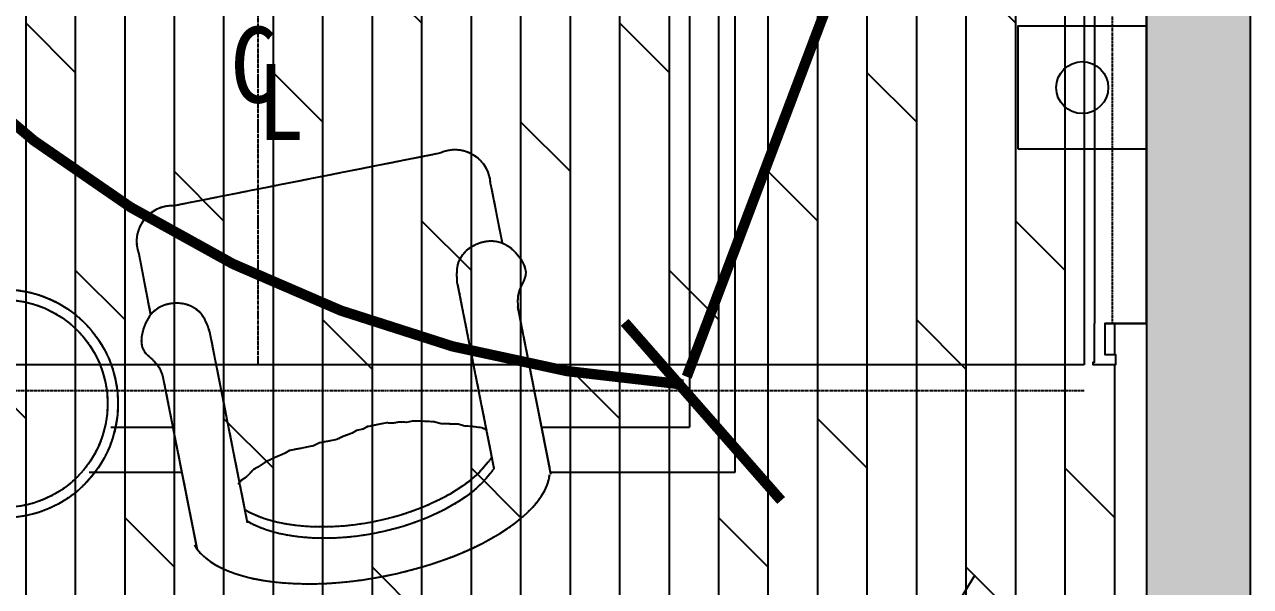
# Model space of a CAD drawing. Extents: x 675652 to 685374, y -153857 to -143837.
# Drawn here: x 676992 to 679352, y -151704 to -150621 of the extents above; entities that cross this region are included whole.
import ezdxf

# ---------------------------------------------------------------- set-up
doc = ezdxf.new("R2010")
doc.units = 0
doc.header["$LTSCALE"] = 10
doc.header["$MEASUREMENT"] = 0
doc.linetypes.add('DASH', pattern=[0.35, 0.25, -0.1])
doc.linetypes.add('DOTE', pattern=[2.42, 2, -0.2, 0.02, -0.2])
for name, color, linetype in [('A-WALL', 7, 'Continuous'), ('A-WALL-HATH', 9, 'Continuous'), ('A-地面线', 3, 'Continuous'), ('A-天花尺寸', 3, 'Continuous'), ('A-天花线', 4, 'Continuous'), ('A-完成面', 6, 'Continuous'), ('A-家具', 42, 'Continuous'), ('A-强弱电', 3, 'Continuous'), ('A-灯具', 2, 'Continuous'), ('A-灯具开关控制', 153, 'Continuous'), ('A-虚线家具', 8, 'Continuous'), ('AA$0$A-WALL', 7, 'Continuous')]:
    doc.layers.add(name, color=color, linetype=linetype)
doc.styles.add('DIM_FONT', font='SIMPLEX.shx', dxfattribs={"width": 0.8})
doc.styles.add('标注', font='simhei.ttf')

# ---------------------------------------------------------------- blocks, each defined once
blk = doc.blocks.new('5698sds')
at = {"layer": 'A-虚线家具', "linetype": 'DASH'}
for p, q in [((677791.4, -165395.6), (677279.4, -165496.9)), ((677889.1, -165455), (677911.2, -165568.3)), ((677211.7, -165589.1), (677234.5, -165706.6)), ((677825, -165646.1), (677895.5, -166002.5)), ((677229.5, -165681), (677234.5, -165706.6)), ((678005.3, -166014), (677941.6, -165691.6)), ((677421.4, -166107.4), (677348.8, -165740.3)), ((677258.3, -165826.7), (677322.1, -166149.2)), ((677664.2, -165919.8), (677651.9, -165922.2)), ((677688.7, -165915), (677664.2, -165919.8)), ((677701.6, -165915.7), (677688.7, -165915)), ((677713.8, -165913.3), (677701.6, -165915.7)), ((677726.7, -165914), (677713.8, -165913.3)), ((677739, -165911.6), (677726.7, -165914)), ((677754.9, -165911.7), (677739, -165911.6)), ((677767.8, -165912.4), (677754.9, -165911.7)), ((677780.7, -165913.1), (677767.8, -165912.4)), ((677794.2, -165917), (677780.7, -165913.1)), ((677810.1, -165917.1), (677794.2, -165917)), ((677826, -165917.2), (677810.1, -165917.1)), ((677839.5, -165921.1), (677826, -165917.2)), ((677852.4, -165921.8), (677839.5, -165921.1)), ((677872, -165924.5), (677852.4, -165921.8)), ((677604.8, -165941.4), (677593.2, -165947)), ((677622.6, -165934.6), (677604.8, -165941.4)), ((677631.1, -165929.6), (677622.6, -165934.6)), ((677643.4, -165927.2), (677631.1, -165929.6)), ((677651.9, -165922.2), (677643.4, -165927.2)), ((677882.5, -165929), (677872, -165924.5)), ((677501.9, -165968.3), (677493.3, -165973.3)), ((677520.3, -165964.7), (677501.9, -165968.3)), ((677535.6, -165961.6), (677520.3, -165964.7)), ((677547.9, -165959.2), (677535.6, -165961.6)), ((677559.5, -165953.6), (677547.9, -165959.2)), ((677574.8, -165950.6), (677559.5, -165953.6)), ((677593.2, -165947), (677574.8, -165950.6)), ((677455.4, -165990.6), (677441.3, -165999.9)), ((677467, -165985), (677455.4, -165990.6)), ((677478.6, -165979.4), (677467, -165985)), ((677493.3, -165973.3), (677478.6, -165979.4)), ((677884.2, -165990.6), (677876.3, -166000.2)), ((677885.2, -165989.3), (677884.2, -165990.6)), ((677886.1, -165988.1), (677885.2, -165989.3)), ((677887, -165986.9), (677886.1, -165988.1)), ((677887.9, -165985.6), (677887, -165986.9)), ((677888.7, -165984.4), (677887.9, -165985.6)), ((677889.6, -165983.2), (677888.7, -165984.4)), ((677890.4, -165982), (677889.6, -165983.2)), ((677891.2, -165980.7), (677890.4, -165982)), ((677424.8, -166013), (677416.9, -166021.1)), ((677432.7, -166004.9), (677424.8, -166013)), ((677441.3, -165999.9), (677432.7, -166004.9)), ((677867.5, -166009.6), (677857.7, -166018.7)), ((677876.3, -166000.2), (677867.5, -166009.6)), ((677888.5, -166012.4), (677880.6, -166022)), ((677889.5, -166011.2), (677888.5, -166012.4)), ((677890.4, -166009.9), (677889.5, -166011.2)), ((677891.3, -166008.7), (677890.4, -166009.9)), ((677892.2, -166007.5), (677891.3, -166008.7)), ((677893, -166006.2), (677892.2, -166007.5)), ((677893.9, -166005), (677893, -166006.2)), ((677894.7, -166003.8), (677893.9, -166005)), ((677895.5, -166002.5), (677894.7, -166003.8)), ((678001.1, -166024.4), (678002.8, -166014.3)), ((677408.3, -166026.1), (677403.4, -166033.6)), ((677416.9, -166021.1), (677408.3, -166026.1)), ((677835.5, -166036.1), (677823, -166044.5)), ((677847.1, -166027.5), (677835.5, -166036.1)), ((677857.7, -166018.7), (677847.1, -166027.5)), ((677871.8, -166031.4), (677862, -166040.5)), ((677880.6, -166022), (677871.8, -166031.4)), ((677993.2, -166045.1), (677997.9, -166034.7)), ((677997.9, -166034.7), (678001.1, -166024.4)), ((677795.4, -166060.4), (677780.4, -166067.8)), ((677809.7, -166052.6), (677795.4, -166060.4)), ((677823, -166044.5), (677809.7, -166052.6)), ((677839.8, -166058), (677827.4, -166066.3)), ((677851.4, -166049.4), (677839.8, -166058)), ((677862, -166040.5), (677851.4, -166049.4)), ((677979.3, -166066.3), (677987, -166055.7)), ((677987, -166055.7), (677993.2, -166045.1)), ((677416.1, -166082.8), (677416.1, -166082.7)), ((677416.1, -166082.7), (677416.1, -166082.7)), ((677416.1, -166082.7), (677416.2, -166082.8)), ((677416.2, -166082.8), (677416.1, -166082.8)), ((677416.4, -166082.9), (677416.2, -166082.8)), ((677416.2, -166082.8), (677416.4, -166082.9)), ((677416.7, -166083.1), (677416.4, -166082.9)), ((677416.4, -166082.9), (677416.6, -166083)), ((677427.7, -166089), (677416.7, -166083.1)), ((677733, -166087.1), (677716.4, -166092.4)), ((677749.2, -166081.2), (677733, -166087.1)), ((677765, -166074.8), (677749.2, -166081.2)), ((677780.4, -166067.8), (677765, -166074.8)), ((677799.7, -166082.2), (677784.7, -166089.6)), ((677814, -166074.4), (677799.7, -166082.2)), ((677827.4, -166066.3), (677814, -166074.4)), ((677959.8, -166087.8), (677970.2, -166077.1)), ((677970.2, -166077.1), (677979.3, -166066.3)), ((677420.4, -166104.6), (677420.4, -166104.5)), ((677420.4, -166104.5), (677420.4, -166104.6)), ((677420.6, -166104.6), (677420.4, -166104.6)), ((677420.4, -166104.6), (677420.5, -166104.6)), ((677420.5, -166104.6), (677420.7, -166104.7)), ((677420.7, -166104.7), (677420.6, -166104.6)), ((677421, -166104.9), (677420.7, -166104.7)), ((677420.7, -166104.7), (677420.9, -166104.8)), ((677432, -166110.8), (677421, -166104.9)), ((677439.4, -166094.3), (677427.7, -166089)), ((677451.9, -166099), (677439.4, -166094.3)), ((677465.1, -166103.1), (677451.9, -166099)), ((677479.1, -166106.7), (677465.1, -166103.1)), ((677493.8, -166109.6), (677479.1, -166106.7)), ((677509.2, -166112), (677493.8, -166109.6)), ((677646, -166108.8), (677628.2, -166111.4)), ((677664, -166105.5), (677646, -166108.8)), ((677681.9, -166101.7), (677664, -166105.5)), ((677699.4, -166097.3), (677681.9, -166101.7)), ((677716.4, -166092.4), (677699.4, -166097.3)), ((677737.3, -166108.9), (677720.7, -166114.3)), ((677753.6, -166103), (677737.3, -166108.9)), ((677769.3, -166096.6), (677753.6, -166103)), ((677784.7, -166089.6), (677769.3, -166096.6)), ((677921.6, -166118.5), (677935.5, -166108.5)), ((677935.5, -166108.5), (677948.2, -166098.3)), ((677948.2, -166098.3), (677959.8, -166087.8)), ((677443.7, -166116.1), (677432, -166110.8)), ((677456.2, -166120.8), (677443.7, -166116.1)), ((677469.4, -166124.9), (677456.2, -166120.8)), ((677483.4, -166128.5), (677469.4, -166124.9)), ((677498.1, -166131.4), (677483.4, -166128.5)), ((677513.5, -166133.8), (677498.1, -166131.4)), ((677525.4, -166113.8), (677509.2, -166112)), ((677529.7, -166135.6), (677513.5, -166133.8)), ((677542.1, -166115), (677525.4, -166113.8)), ((677558.9, -166115.5), (677542.1, -166115)), ((677576, -166115.4), (677558.9, -166115.5)), ((677593.2, -166114.7), (677576, -166115.4)), ((677610.6, -166113.4), (677593.2, -166114.7)), ((677628.2, -166111.4), (677610.6, -166113.4)), ((677632.6, -166133.2), (677615, -166135.2)), ((677650.4, -166130.6), (677632.6, -166133.2)), ((677668.3, -166127.3), (677650.4, -166130.6)), ((677686.2, -166123.5), (677668.3, -166127.3)), ((677703.7, -166119.1), (677686.2, -166123.5)), ((677720.7, -166114.3), (677703.7, -166119.1)), ((677890.4, -166137.7), (677906.6, -166128.2)), ((677906.6, -166128.2), (677921.6, -166118.5)), ((677318.8, -166149.6), (677324.2, -166158.3)), ((677322.1, -166149.2), (677323.8, -166157.7)), ((677546.4, -166136.8), (677529.7, -166135.6)), ((677563.3, -166137.3), (677546.4, -166136.8)), ((677580.3, -166137.3), (677563.3, -166137.3)), ((677597.5, -166136.5), (677580.3, -166137.3)), ((677615, -166135.2), (677597.5, -166136.5)), ((677835.4, -166164.6), (677854.6, -166156)), ((677854.6, -166156), (677873.1, -166147)), ((677873.1, -166147), (677890.4, -166137.7)), ((677324.2, -166158.3), (677331.1, -166166.6)), ((677331.1, -166166.6), (677339.4, -166174.5)), ((677339.4, -166174.5), (677349.1, -166181.9)), ((677774.4, -166187.2), (677795.3, -166180.2)), ((677795.3, -166180.2), (677815.6, -166172.7)), ((677815.6, -166172.7), (677835.4, -166164.6)), ((677349.1, -166181.9), (677360.3, -166188.8)), ((677360.3, -166188.8), (677372.8, -166195.3)), ((677372.8, -166195.3), (677386.5, -166201.2)), ((677386.5, -166201.2), (677401.2, -166206.5)), ((677686.1, -166209.8), (677708.9, -166205)), ((677708.9, -166205), (677731.3, -166199.6)), ((677731.3, -166199.6), (677753.1, -166193.7)), ((677753.1, -166193.7), (677774.4, -166187.2)), ((677401.2, -166206.5), (677416.9, -166211.1)), ((677416.9, -166211.1), (677433.5, -166215)), ((677433.5, -166215), (677451.1, -166218.3)), ((677451.1, -166218.3), (677469.7, -166220.9)), ((677469.7, -166220.9), (677489.2, -166222.9)), ((677489.2, -166222.9), (677509.7, -166224.2)), ((677509.7, -166224.2), (677530.8, -166224.8)), ((677530.8, -166224.8), (677552.2, -166224.8)), ((677552.2, -166224.8), (677573.9, -166224)), ((677573.9, -166224), (677595.8, -166222.6)), ((677595.8, -166222.6), (677618, -166220.4)), ((677618, -166220.4), (677640.4, -166217.6)), ((677640.4, -166217.6), (677663.1, -166214)), ((677663.1, -166214), (677686.1, -166209.8))]:
    blk.add_line(p, q, dxfattribs=at)
for points in [[(677793.3, -163091), (678359.2, -163091), (678359.2, -166010.5), (678004.7, -166010.5)], [(678271.7, -163178.6), (678271.7, -165923)], [(678002.9, -166001.7), (677941.6, -165691.6)], [(677258.3, -165826.7), (677323.8, -166157.7)], [(677158.1, -165923), (677277.3, -165923)], [(677987.3, -165923), (678271.7, -165923)], [(677294.7, -166010.5), (677116.2, -166010.5)]]:
    blk.add_lwpolyline(points, dxfattribs=at)
for radius in [220, 200]:
    blk.add_circle((676951.8, -165877.8), radius, dxfattribs=at)
for centre, start, end in [((677820.6, -165457.7), 2.2251, 115.1335), ((677276.1, -165565.4), 87.2484, 200.1568)]:
    blk.add_arc(centre, 68.6, start, end, dxfattribs=at)
for points in [[(677825, -165646.1), (677824.1, -165631.4), (677822.4, -165602.7), (677856.1, -165566.9), (677906, -165559.7), (677942, -165588.4), (677964.5, -165627.2), (677945.5, -165652.9), (677940.5, -165674.1), (677941.1, -165684.6), (677941.6, -165691.6)], [(677348.8, -165740.3), (677344, -165726.4), (677334.7, -165699.2), (677289.9, -165679), (677241, -165691.2), (677218.6, -165731.5), (677212.6, -165776), (677239.9, -165792.5), (677252.7, -165810.2), (677256, -165820.1), (677258.3, -165826.7)]]:
    blk.add_open_spline(points, degree=3, knots=[0, 0, 0, 0, 48.313972, 94.749125, 154.391392, 200.881808, 248.354478, 287.407739, 299.242272, 322.981674, 322.981674, 322.981674, 322.981674], dxfattribs=at)
at = {"layer": 'A-虚线家具', "linetype": 'DASH', "style": 'DIM_FONT', "width": 0.8, "flags": 9}
for tag in ['YSIZE', 'XSIZE']:
    blk.add_attdef(tag, (679517.7, -159540.5), '', height=0.454, dxfattribs=at)
blk = doc.blocks.new('REGDFSGREWGETWR')
at = {"layer": 'A-天花尺寸', "style": '标注', "width": 0.9}
for s, p in [('C', (-38.5, -21.8)), ('L', (25.9, -110.2))]:
    blk.add_text(s, height=180, dxfattribs=at).set_placement(p)
blk = doc.blocks.new('AEGFS')
at = {"layer": 'A-灯具开关控制'}
h = blk.add_hatch(color=2, dxfattribs=at)
edge = h.paths.add_edge_path()
edge.add_ellipse((703287.7, -103433), major_axis=(40.3, 5.6), ratio=1, start_angle=0, end_angle=360, ccw=False)
at = {"layer": 'A-灯具开关控制', "color": 2, "ltscale": 0.8}
for q in [(703313.5, -103464.4), (703543.8, -103533.7)]:
    blk.add_line((703470.6, -103594.1), q, dxfattribs=at)
at = {"layer": 'A-灯具开关控制', "color": 2, "ltscale": 0.8, "extrusion": (0, 0, -1)}
blk.add_ellipse((703287.7, -103433), major_axis=(40.3, 5.6), ratio=1, start_param=0.0002572590157687848, end_param=6.283442566195355, dxfattribs=at)
blk = doc.blocks.new('tgfff')
at = {"layer": 'A-强弱电', "color": 3}
blk.add_lwpolyline([(703143.4, -150248.7), (703391.2, -150248.7), (703391.2, -150012.3), (703143.4, -150012.3)], close=True, dxfattribs=at)
at = {"layer": 'A-强弱电'}
blk.add_circle((703267.3, -150130.5), 50, dxfattribs=at)

msp = doc.modelspace()

# ---------------------------------------------------------------- block references
at = {"layer": 'A-虚线家具', "color": 3}
msp.add_blockref('5698sds', (0, 14526.5), dxfattribs=at)

# ---------------------------------------------------------------- next in the draw order: hatches: boundary and pattern name
at = {"layer": 'A-WALL-HATH'}
msp.add_hatch(color=256, dxfattribs=at).paths.add_polyline_path([(679351.7, -152126.8), (679351.7, -150026.8), (679151.7, -150026.8), (679151.7, -151926.8), (678851.7, -151926.8), (678851.7, -152126.8)])
at = {"layer": 'A-地面线'}
h = msp.add_hatch(dxfattribs=at)
h.set_pattern_fill('DOLMIT', color=8, scale=120, angle=90, double=1)
h.set_pattern_definition([(90, (675851.75, -147951.81), (-95.249, 6e-15), []), (135, (675851.75, -147951.8), (-190.498, -190.498), [134.703, -269.405])])
h.paths.add_polyline_path([(679051.7, -148476.8), (679051.7, -148446.8), (679201.7, -148446.8), (679201.7, -148476.8), (679441.7, -148476.8), (679441.7, -148461.8), (679461.7, -148461.8), (679466.7, -148461.8), (679491.7, -148461.8), (679491.7, -148476.8), (679501.7, -148476.8), (679501.7, -148476.8), (680311.7, -148476.8), (680311.7, -148461.8), (680336.7, -148461.8), (680361.7, -148461.8), (681951.7, -148476.8), (682142, -148476.8), (682142, -148461.8), (682162, -148461.8), (682167, -148461.8), (682192, -148461.8), (682192, -148476.8), (682202, -148476.8), (683011.7, -148476.8), (683011.7, -148461.8), (683036.7, -148461.8), (683061.7, -148461.8), (683651.7, -148476.8), (683651.7, -147926.8), (683651.7, -147426.8), (683611.5, -147426.8), (683611.5, -147441.8), (683591.5, -147441.8), (683586.5, -147441.8), (683561.5, -147441.8), (683561.5, -147426.8), (683551.5, -147426.9), (682741.7, -147426.9), (682741.7, -147441.8), (682716.7, -147441.8), (682691.7, -147441.8), (682551.7, -147426.8), (681661.7, -147426.8), (681661.7, -147441.8), (681641.7, -147441.8), (681636.7, -147441.8), (681611.7, -147441.8), (681611.7, -147426.8), (681601.7, -147426.8), (680891.7, -147426.8), (680891.7, -147441.8), (680866.7, -147441.8), (680841.7, -147441.8), (680651.7, -147426.8), (678251.7, -147426.8), (678251.7, -147226.8), (678251.7, -147196.8), (678236.7, -147196.8), (678236.7, -147176.8), (678236.7, -147171.8), (678236.7, -147146.8), (678251.7, -147146.8), (678251.7, -147136.8), (678251.7, -145616.8), (678236.7, -145616.8), (678236.7, -145591.8), (678236.7, -145566.8), (678251.7, -145526.7), (678251.7, -144926.8), (678181.7, -144926.8), (678181.7, -144941.8), (678161.7, -144941.8), (678156.7, -144941.8), (678131.7, -144941.8), (678131.7, -144926.8), (678121.7, -144926.9), (677121.7, -144926.9), (677121.7, -144941.8), (677096.7, -144941.8), (677071.7, -144941.8), (676251.7, -144926.8), (675851.7, -144926.8), (675851.7, -151926.8), (676721.7, -151926.8), (676721.7, -151911.8), (676741.7, -151911.8), (676746.7, -151911.8), (676771.7, -151911.8), (678851.7, -151926.8), (679151.7, -151926.8), (679151.7, -151196.8), (679071.7, -151196.8), (679071.7, -151256.8), (679091.7, -151256.8), (679091.7, -151276.8), (679048.7, -151276.8), (679048.7, -151271.8), (679051.7, -151271.8), (679051.7, -151197.1)])

# ---------------------------------------------------------------- next in the draw order: linework, layer by layer
at = {"layer": 'A-WALL', "color": 6}
for p, q in [((679151.7, -150026.8), (679151.7, -151926.8)), ((679351.7, -152126.8), (679351.7, -150026.8))]:
    msp.add_line(p, q, dxfattribs=at)
at = {"layer": 'A-天花尺寸', "color": 1, "linetype": 'DOTE', "ltscale": 0.4}
msp.add_line((677441.7, -151276.8), (677441.7, -147506.8), dxfattribs=at)
at = {"layer": 'A-天花线'}
for p, q in [((679031.7, -147546.8), (679031.7, -151276.8)), ((679031.7, -151276.8), (675851.7, -151276.8))]:
    msp.add_line(p, q, dxfattribs=at)
at = {"layer": 'A-完成面', "color": 6}
for points in [[(679071.7, -151196.8), (679151.7, -151196.8), (679151.7, -148446.8), (679051.7, -148446.8), (679051.7, -151196.8)], [(679151.7, -151196.8), (679071.7, -151196.8), (679071.7, -151256.8), (679091.7, -151256.8), (679091.7, -151276.8), (679048.7, -151276.8), (679048.7, -151271.8), (679051.7, -151271.8), (679051.7, -151197.1)]]:
    msp.add_lwpolyline(points, dxfattribs=at)
at = {"layer": 'A-家具'}
for p, q in [((678359.2, -148564.6), (678359.2, -151484)), ((677791.4, -150869.1), (677279.4, -150970.4)), ((677889.1, -150928.6), (677911.2, -151041.8)), ((677211.7, -151062.6), (677234.5, -151180.2)), ((677825, -151119.6), (677895.5, -151476.1)), ((677229.5, -151154.6), (677234.5, -151180.2)), ((678005.3, -151487.5), (677941.6, -151165.1)), ((677421.4, -151581), (677348.8, -151213.8)), ((677258.3, -151300.3), (677322.1, -151622.7)), ((677893.9, -151478.5), (677893, -151479.8)), ((677894.7, -151477.3), (677893.9, -151478.5)), ((677895.5, -151476.1), (677894.7, -151477.3)), ((677408.3, -151499.6), (677403.4, -151507.1)), ((677416.9, -151494.6), (677408.3, -151499.6)), ((677424.8, -151486.5), (677416.9, -151494.6)), ((677880.6, -151495.6), (677871.8, -151504.9)), ((677888.5, -151485.9), (677880.6, -151495.6)), ((677889.5, -151484.7), (677888.5, -151485.9)), ((677890.4, -151483.5), (677889.5, -151484.7)), ((677891.3, -151482.2), (677890.4, -151483.5)), ((677892.2, -151481), (677891.3, -151482.2)), ((677893, -151479.8), (677892.2, -151481)), ((677997.9, -151508.3), (678001.1, -151498)), ((678001.1, -151498), (678002.8, -151487.8)), ((678359.2, -151484), (678004.7, -151484)), ((677851.4, -151522.9), (677839.8, -151531.5)), ((677862, -151514), (677851.4, -151522.9)), ((677871.8, -151504.9), (677862, -151514)), ((677987, -151529.2), (677993.2, -151518.7)), ((677993.2, -151518.7), (677997.9, -151508.3)), ((677814, -151547.9), (677799.7, -151555.8)), ((677827.4, -151539.8), (677814, -151547.9)), ((677839.8, -151531.5), (677827.4, -151539.8)), ((677970.2, -151550.6), (677979.3, -151539.9)), ((677979.3, -151539.9), (677987, -151529.2)), ((677769.3, -151570.1), (677753.6, -151576.5)), ((677784.7, -151563.2), (677769.3, -151570.1)), ((677799.7, -151555.8), (677784.7, -151563.2)), ((677935.5, -151582), (677948.2, -151571.8)), ((677948.2, -151571.8), (677959.8, -151561.3)), ((677959.8, -151561.3), (677970.2, -151550.6)), ((677420.6, -151578.2), (677420.4, -151578.1)), ((677420.4, -151578.1), (677420.4, -151578.1)), ((677420.4, -151578.1), (677420.4, -151578.1)), ((677420.4, -151578.1), (677420.5, -151578.2)), ((677420.5, -151578.2), (677420.7, -151578.2)), ((677420.7, -151578.3), (677420.6, -151578.2)), ((677420.7, -151578.2), (677420.9, -151578.4)), ((677421, -151578.4), (677420.7, -151578.3)), ((677432, -151584.3), (677421, -151578.4)), ((677443.7, -151589.6), (677432, -151584.3)), ((677456.2, -151594.3), (677443.7, -151589.6)), ((677469.4, -151598.5), (677456.2, -151594.3)), ((677686.2, -151597), (677668.3, -151600.9)), ((677703.7, -151592.7), (677686.2, -151597)), ((677720.7, -151587.8), (677703.7, -151592.7)), ((677737.3, -151582.4), (677720.7, -151587.8)), ((677753.6, -151576.5), (677737.3, -151582.4)), ((677906.6, -151601.7), (677921.6, -151592)), ((677921.6, -151592), (677935.5, -151582)), ((677483.4, -151602), (677469.4, -151598.5)), ((677498.1, -151605), (677483.4, -151602)), ((677513.5, -151607.4), (677498.1, -151605)), ((677529.7, -151609.2), (677513.5, -151607.4)), ((677546.4, -151610.3), (677529.7, -151609.2)), ((677563.3, -151610.9), (677546.4, -151610.3)), ((677580.3, -151610.8), (677563.3, -151610.9)), ((677597.5, -151610.1), (677580.3, -151610.8)), ((677615, -151608.7), (677597.5, -151610.1)), ((677632.6, -151606.7), (677615, -151608.7)), ((677650.4, -151604.1), (677632.6, -151606.7)), ((677668.3, -151600.9), (677650.4, -151604.1)), ((677854.6, -151629.5), (677873.1, -151620.5)), ((677873.1, -151620.5), (677890.4, -151611.2)), ((677890.4, -151611.2), (677906.6, -151601.7)), ((677318.8, -151623.1), (677324.2, -151631.9)), ((677322.1, -151622.7), (677323.8, -151631.2)), ((677324.2, -151631.9), (677331.1, -151640.2)), ((677331.1, -151640.2), (677339.4, -151648)), ((677815.6, -151646.2), (677835.4, -151638.1)), ((677835.4, -151638.1), (677854.6, -151629.5)), ((677339.4, -151648), (677349.1, -151655.4)), ((677349.1, -151655.4), (677360.3, -151662.3)), ((677360.3, -151662.3), (677372.8, -151668.8)), ((677731.3, -151673.1), (677753.1, -151667.2)), ((677753.1, -151667.2), (677774.4, -151660.8)), ((677774.4, -151660.8), (677795.3, -151653.8)), ((677795.3, -151653.8), (677815.6, -151646.2)), ((677372.8, -151668.8), (677386.5, -151674.7)), ((677386.5, -151674.7), (677401.2, -151680)), ((677401.2, -151680), (677416.9, -151684.6)), ((677416.9, -151684.6), (677433.5, -151688.6)), ((677433.5, -151688.6), (677451.1, -151691.9)), ((677451.1, -151691.9), (677469.7, -151694.5)), ((677618, -151694), (677640.4, -151691.1)), ((677640.4, -151691.1), (677663.1, -151687.6)), ((677663.1, -151687.6), (677686.1, -151683.4)), ((677686.1, -151683.4), (677708.9, -151678.5)), ((677708.9, -151678.5), (677731.3, -151673.1)), ((677469.7, -151694.5), (677489.2, -151696.5)), ((677489.2, -151696.5), (677509.7, -151697.8)), ((677509.7, -151697.8), (677530.8, -151698.4)), ((677530.8, -151698.4), (677552.2, -151698.3)), ((677552.2, -151698.3), (677573.9, -151697.6)), ((677573.9, -151697.6), (677595.8, -151696.1)), ((677595.8, -151696.1), (677618, -151694))]:
    msp.add_line(p, q, dxfattribs=at)
at = {"layer": 'A-家具', "color": 8}
for p, q in [((678271.7, -148652.1), (678271.7, -151396.5)), ((677739, -151385.1), (677726.7, -151387.5)), ((677754.9, -151385.2), (677739, -151385.1)), ((677622.6, -151408.2), (677604.8, -151414.9)), ((677631.1, -151403.2), (677622.6, -151408.2)), ((677643.4, -151400.8), (677631.1, -151403.2)), ((677651.9, -151395.8), (677643.4, -151400.8)), ((677664.2, -151393.4), (677651.9, -151395.8)), ((677688.7, -151388.5), (677664.2, -151393.4)), ((677701.6, -151389.2), (677688.7, -151388.5)), ((677713.8, -151386.8), (677701.6, -151389.2)), ((677726.7, -151387.5), (677713.8, -151386.8)), ((677767.8, -151386), (677754.9, -151385.2)), ((677780.7, -151386.7), (677767.8, -151386)), ((677794.2, -151390.6), (677780.7, -151386.7)), ((677810.1, -151390.7), (677794.2, -151390.6)), ((677826, -151390.8), (677810.1, -151390.7)), ((677839.5, -151394.7), (677826, -151390.8)), ((677852.4, -151395.4), (677839.5, -151394.7)), ((677872, -151398.1), (677852.4, -151395.4)), ((677882.5, -151402.5), (677872, -151398.1)), ((677559.5, -151427.2), (677547.9, -151432.7)), ((677574.8, -151424.1), (677559.5, -151427.2)), ((677593.2, -151420.5), (677574.8, -151424.1)), ((677604.8, -151414.9), (677593.2, -151420.5)), ((677478.6, -151453), (677467, -151458.6)), ((677493.3, -151446.8), (677478.6, -151453)), ((677501.9, -151441.8), (677493.3, -151446.8)), ((677520.3, -151438.2), (677501.9, -151441.8)), ((677535.6, -151435.2), (677520.3, -151438.2)), ((677547.9, -151432.7), (677535.6, -151435.2)), ((677890.4, -151455.5), (677889.6, -151456.7)), ((677891.2, -151454.3), (677890.4, -151455.5)), ((677432.7, -151478.4), (677424.8, -151486.5)), ((677441.3, -151473.5), (677432.7, -151478.4)), ((677455.4, -151464.1), (677441.3, -151473.5)), ((677467, -151458.6), (677455.4, -151464.1)), ((677876.3, -151473.8), (677867.5, -151483.1)), ((677884.2, -151464.1), (677876.3, -151473.8)), ((677885.2, -151462.9), (677884.2, -151464.1)), ((677886.1, -151461.7), (677885.2, -151462.9)), ((677887, -151460.4), (677886.1, -151461.7)), ((677887.9, -151459.2), (677887, -151460.4)), ((677888.7, -151458), (677887.9, -151459.2)), ((677889.6, -151456.7), (677888.7, -151458)), ((677847.1, -151501.1), (677835.5, -151509.7)), ((677857.7, -151492.2), (677847.1, -151501.1)), ((677867.5, -151483.1), (677857.7, -151492.2)), ((677809.7, -151526.1), (677795.4, -151533.9)), ((677823, -151518), (677809.7, -151526.1)), ((677835.5, -151509.7), (677823, -151518)), ((677765, -151548.3), (677749.2, -151554.7)), ((677780.4, -151541.4), (677765, -151548.3)), ((677795.4, -151533.9), (677780.4, -151541.4)), ((677416.2, -151556.4), (677416.1, -151556.3)), ((677416.1, -151556.3), (677416.1, -151556.3)), ((677416.1, -151556.3), (677416.1, -151556.3)), ((677416.1, -151556.3), (677416.2, -151556.3)), ((677416.2, -151556.3), (677416.4, -151556.4)), ((677416.4, -151556.5), (677416.2, -151556.4)), ((677416.4, -151556.4), (677416.6, -151556.6)), ((677416.7, -151556.6), (677416.4, -151556.5)), ((677427.7, -151562.5), (677416.7, -151556.6)), ((677439.4, -151567.8), (677427.7, -151562.5)), ((677451.9, -151572.5), (677439.4, -151567.8)), ((677465.1, -151576.7), (677451.9, -151572.5)), ((677699.4, -151570.9), (677681.9, -151575.2)), ((677716.4, -151566), (677699.4, -151570.9)), ((677733, -151560.6), (677716.4, -151566)), ((677749.2, -151554.7), (677733, -151560.6)), ((677479.1, -151580.2), (677465.1, -151576.7)), ((677493.8, -151583.2), (677479.1, -151580.2)), ((677509.2, -151585.5), (677493.8, -151583.2)), ((677525.4, -151587.3), (677509.2, -151585.5)), ((677542.1, -151588.5), (677525.4, -151587.3)), ((677558.9, -151589.1), (677542.1, -151588.5)), ((677576, -151589), (677558.9, -151589.1)), ((677593.2, -151588.3), (677576, -151589)), ((677610.6, -151586.9), (677593.2, -151588.3)), ((677628.2, -151584.9), (677610.6, -151586.9)), ((677646, -151582.3), (677628.2, -151584.9)), ((677664, -151579), (677646, -151582.3)), ((677681.9, -151575.2), (677664, -151579))]:
    msp.add_line(p, q, dxfattribs=at)
at = {"layer": 'A-家具'}
for points in [[(678002.9, -151475.3), (677941.6, -151165.1)], [(677258.3, -151300.3), (677323.8, -151631.2)], [(677294.7, -151484), (677116.2, -151484)]]:
    msp.add_lwpolyline(points, dxfattribs=at)
at = {"layer": 'A-家具', "color": 8}
for points in [[(677158.1, -151396.5), (677277.3, -151396.5)], [(677987.3, -151396.5), (678271.7, -151396.5)]]:
    msp.add_lwpolyline(points, dxfattribs=at)
at = {"layer": 'A-家具'}
msp.add_circle((676951.8, -151351.4), 220, dxfattribs=at)
at = {"layer": 'A-家具', "color": 8}
msp.add_circle((676951.8, -151351.4), 200, dxfattribs=at)
at = {"layer": 'A-家具'}
for centre, start, end in [((677820.6, -150931.2), 2.2251, 115.1335), ((677276.1, -151039), 87.2484, 200.1568)]:
    msp.add_arc(centre, 68.6, start, end, dxfattribs=at)
for points in [[(677825, -151119.6), (677824.1, -151105), (677822.4, -151076.3), (677856.1, -151040.5), (677906, -151033.2), (677942, -151061.9), (677964.5, -151100.8), (677945.5, -151126.4), (677940.5, -151147.7), (677941.1, -151158.1), (677941.6, -151165.1)], [(677348.8, -151213.8), (677344, -151200), (677334.7, -151172.8), (677289.9, -151152.5), (677241, -151164.8), (677218.6, -151205.1), (677212.6, -151249.6), (677239.9, -151266), (677252.7, -151283.8), (677256, -151293.7), (677258.3, -151300.3)]]:
    msp.add_open_spline(points, degree=3, knots=[0, 0, 0, 0, 48.313972, 94.749125, 154.391392, 200.881808, 248.354478, 287.407739, 299.242272, 322.981674, 322.981674, 322.981674, 322.981674], dxfattribs=at)
at = {"layer": 'A-灯具', "color": 2, "linetype": 'DASH'}
for p, q in [((679086.3, -151196.8), (679086.3, -148476.8)), ((679031.7, -151326.8), (675851.7, -151326.8))]:
    msp.add_line(p, q, dxfattribs=at)
at = {"layer": 'A-灯具开关控制', "color": 1, "linetype": 'DASH', "const_width": 20}
for points in [[(678260.4, -151314.6, -0.629513), (676711.2, -147446.1, 2.03353)], [(679085.6, -148693.1, -0.04259), (678266.6, -151299.6, 4.595369)]]:
    msp.add_lwpolyline(points, format="xyb", dxfattribs=at)
msp.add_lwpolyline([(678147.1, -151194.7), (678448.3, -151538)], dxfattribs=at)
at = {"layer": 'AA$0$A-WALL'}
msp.add_line((679151.7, -148476.8), (679151.7, -151926.8), dxfattribs=at)

# ---------------------------------------------------------------- next in the draw order: block references
at = {"layer": 'A-天花尺寸', "xscale": 0.8125, "yscale": 0.8125, "zscale": 0.8125}
msp.add_blockref('REGDFSGREWGETWR', (677419.5, -150754), dxfattribs=at)
at = {"layer": 'A-强弱电'}
msp.add_blockref('tgfff', (-24239.4, -612.1), dxfattribs=at)
at = {"layer": 'A-灯具开关控制', "color": 4, "xscale": -1, "rotation": 278.2216317996754}
msp.add_blockref('AEGFS', (881899.7, -833188.6), dxfattribs=at)

doc.saveas('drawing.dxf')
